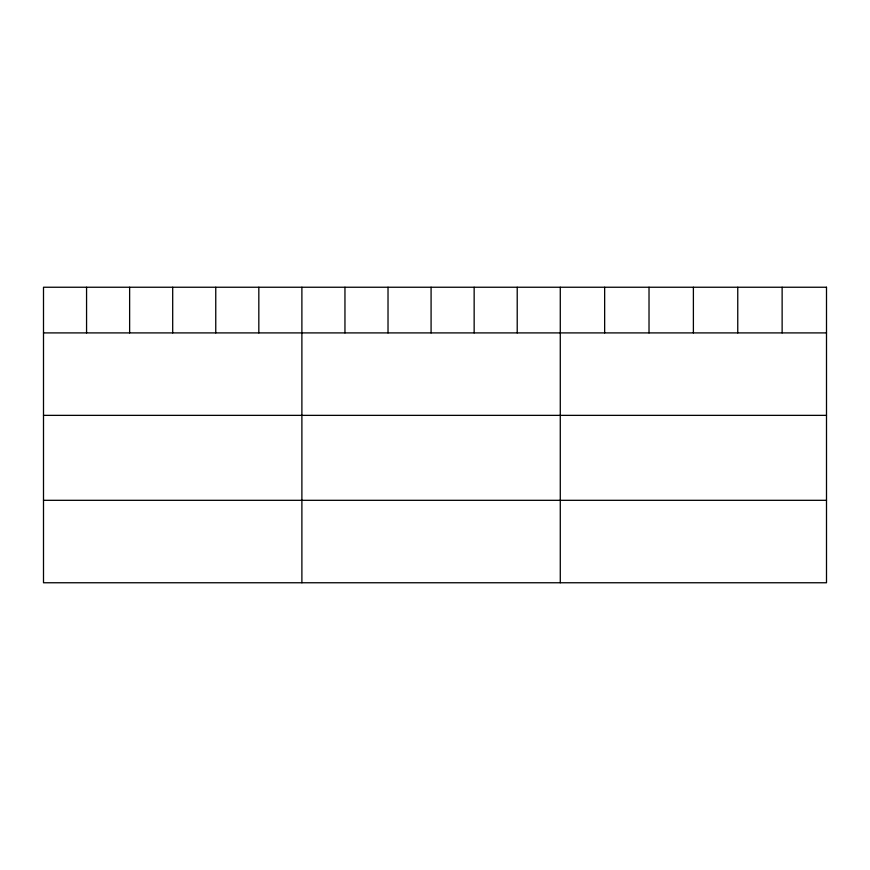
<?xml version="1.0" encoding="UTF-8"?>
<svg xmlns="http://www.w3.org/2000/svg" width="870" height="870" viewBox="0 0 870 870"><rect width="100%" height="100%" fill="white"/><g stroke="black" fill="none" stroke-linecap="round" stroke-linejoin="round"><path stroke-width="1.3" d="M43.5 332.905L826.5 332.905M43.5 415.36L826.5 415.36M43.5 500.315L826.5 500.315M782.13 287.241L782.13 332.905M737.76 287.241L737.76 332.905M693.39 287.241L693.39 332.905M649.02 287.241L649.02 332.905M604.65 287.241L604.65 332.905M560.28 287.241L560.28 582.759M517.215 287.241L517.215 332.905M474.15 287.241L474.15 332.905M431.085 287.241L431.085 332.905M388.02 287.241L388.02 332.905M344.955 287.241L344.955 332.905M301.89 287.241L301.89 582.759M258.825 287.241L258.825 332.905M215.76 287.241L215.76 332.905M172.695 287.241L172.695 332.905M129.63 287.241L129.63 332.905M86.565 287.241L86.565 332.905M826.5 287.241L43.5 287.241L43.5 582.759L826.5 582.759L826.5 287.241"/></g></svg>
